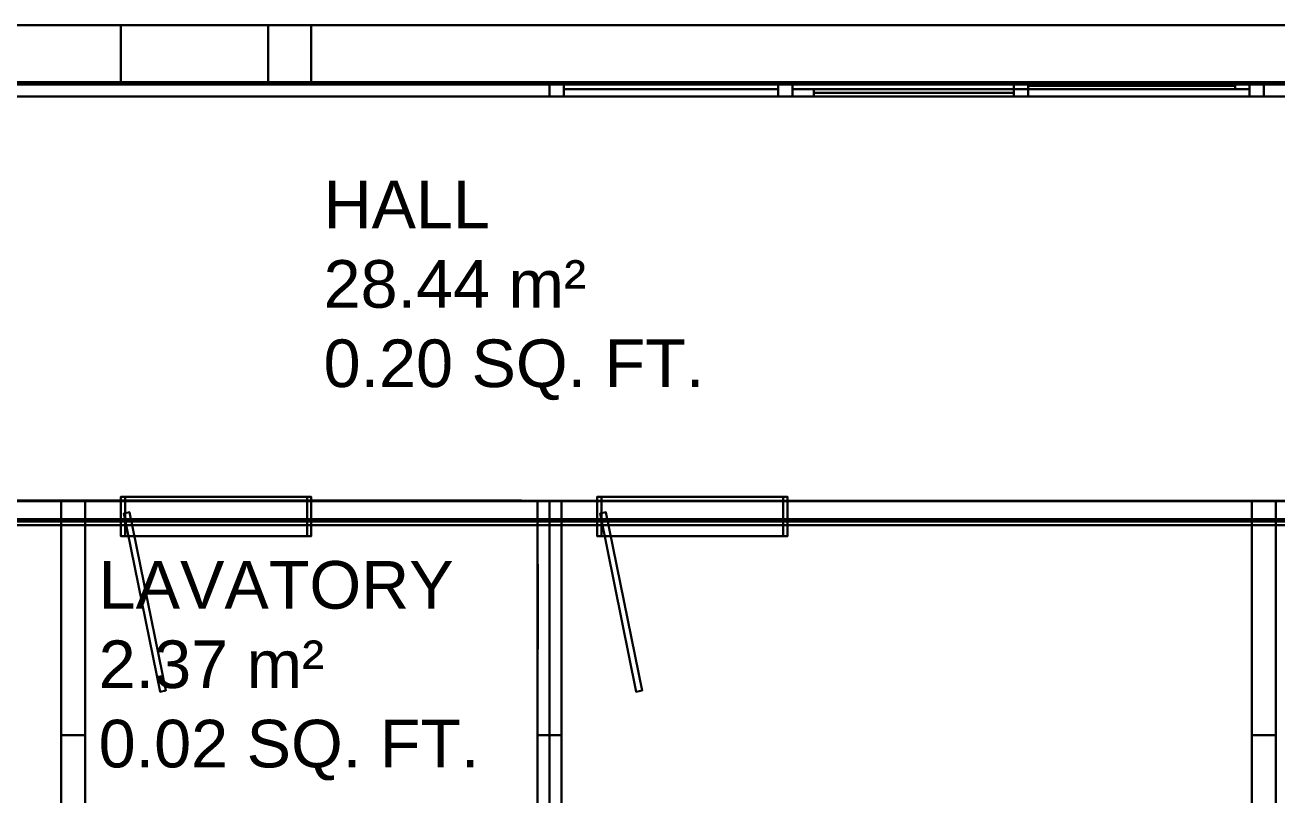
# Model space of a CAD drawing. Header units: metres. Extents: x 0 to 34.6, y -10.7 to 20.6.
# Drawn here: x 11.8 to 17.05, y 5.27 to 8.5 of the extents above; entities that cross this region are included whole.
import ezdxf

# ---------------------------------------------------------------- set-up
doc = ezdxf.new("R2010")
doc.units = ezdxf.units.M
doc.header["$MEASUREMENT"] = 0
doc.layers.get('0').update_dxf_attribs({"linetype": 'CONTINUOUS'})
doc.layers.add('PYDXF', color=90, linetype='CONTINUOUS')
doc.styles.get("Standard").update_dxf_attribs({"font": 'ARIAL.TTF'})

msp = doc.modelspace()

# ---------------------------------------------------------------- linework, layer by layer
for points in [[(7.622, 8.25), (7.622, 8.5), (12.2, 8.5), (12.2, 8.25)], [(7.622, 8.25), (12.2, 8.25), (12.2, 8.5), (7.622, 8.5)], [(12.2, 8.5), (7.622, 8.5), (7.622, 8.5), (12.2, 8.5)], [(12.8193, 8.5), (12.2, 8.5), (12.2, 8.5), (12.8193, 8.5)], [(12.2, 8.25), (12.2, 8.5), (12.8193, 8.5), (12.8193, 8.25)], [(12.2, 8.25), (12.8193, 8.25), (12.8193, 8.5), (12.2, 8.5)], [(12.8193, 8.25), (13, 8.25), (13, 8.5), (12.8193, 8.5)], [(12.8193, 8.25), (12.8193, 8.5), (13, 8.5), (13, 8.25)], [(13, 8.5), (12.8193, 8.5), (12.8193, 8.5), (13, 8.5)], [(20, 8.5), (13, 8.5), (13, 8.5), (20, 8.5)], [(13, 8.25), (20, 8.25), (20, 8.5), (13, 8.5)], [(13, 8.25), (13, 8.5), (20, 8.5), (20, 8.25)], [(14, 8.26, 0.1), (10, 8.26, 0.1), (10, 8.26, 0.1), (14, 8.26, 0.1)], [(14.06, 8.26, 0.1), (14.06, 8.2, 0.1), (14, 8.2, 0.1), (14, 8.26, 0.1)], [(14.06, 8.26, 0.1), (14, 8.26, 0.1), (14, 8.26, 0.1), (14.06, 8.26, 0.1)], [(14.06, 8.26, 0.1), (14, 8.26, 0.1), (14, 8.26, 0.1), (14.06, 8.26, 0.1)], [(14, 8.26, 0.1), (14, 8.2, 0.1), (14, 8.2, 0.1), (14, 8.26, 0.1)], [(14.06, 8.26, 0.1), (14, 8.26, 0.1), (14, 8.2, 0.1), (14.06, 8.2, 0.1)], [(14.06, 8.26, 0.1), (14.06, 8.26, 0.1), (14, 8.26, 0.1)], [(14, 8.26, 0.1), (14, 8.26, 0.1), (14, 8.2, 0.1)], [(14, 8.26, 0.1), (14, 8.2, 0.1), (14, 8.2, 0.1), (14, 8.26, 0.1)], [(14.96, 8.26, 0.1), (14.96, 8.2, 0.1), (14.06, 8.2, 0.1), (14.06, 8.26, 0.1)], [(14.96, 8.26, 0.1), (14.06, 8.26, 0.1), (14.06, 8.2, 0.1), (14.96, 8.2, 0.1)], [(14.96, 8.26, 0.1), (14.06, 8.26, 0.1), (14.06, 8.26, 0.1), (14.96, 8.26, 0.1)], [(14.96, 8.26, 0.1), (14.06, 8.26, 0.1), (14.06, 8.2, 0.1), (14.96, 8.2, 0.1)], [(14.06, 8.2, 0.1), (14.06, 8.26, 0.1), (14.96, 8.26, 0.1), (14.96, 8.2, 0.1)], [(14.96, 8.26, 0.1), (14.96, 8.26, 0.1), (14.06, 8.26, 0.1)], [(14.06, 8.2, 0.1), (14.06, 8.26, 0.1), (14.06, 8.26, 0.1), (14.06, 8.2, 0.1)], [(15.02, 8.26, 0.1), (15.02, 8.2, 0.1), (14.96, 8.2, 0.1), (14.96, 8.26, 0.1)], [(15.02, 8.26, 0.1), (14.96, 8.26, 0.1), (14.96, 8.2, 0.1), (15.02, 8.2, 0.1)], [(15.02, 8.26, 0.1), (14.96, 8.26, 0.1), (14.96, 8.26, 0.1), (15.02, 8.26, 0.1)], [(15.02, 8.26, 0.1), (14.96, 8.26, 0.1), (14.96, 8.2, 0.1), (15.02, 8.2, 0.1)], [(14.96, 8.26, 0.1), (15.02, 8.26, 0.1), (15.02, 8.26, 0.1), (14.96, 8.26, 0.1)], [(15.02, 8.26, 0.1), (15.02, 8.26, 0.1), (14.96, 8.26, 0.1)], [(14.96, 8.2, 0.1), (14.96, 8.26, 0.1), (14.96, 8.26, 0.1), (14.96, 8.2, 0.1)], [(15.02, 8.2, 0.1), (15.02, 8.26, 0.1), (15.02, 8.26, 0.1), (15.02, 8.2, 0.1)], [(16.94, 8.2, 0.1), (16.94, 8.26, 0.1), (15.02, 8.26, 0.1), (15.02, 8.2, 0.1)], [(15.02, 8.2, 0.1), (15.02, 8.2, 0.1), (15.02, 8.26, 0.1)], [(16.94, 8.2, 0.1), (15.02, 8.2, 0.1), (15.02, 8.26, 0.1), (16.94, 8.26, 0.1)], [(16.94, 8.26, 0.1), (16.94, 8.26, 0.1), (15.02, 8.26, 0.1)], [(15.95, 8.26, 0.1), (16.01, 8.26, 0.1), (16.01, 8.26, 0.1), (15.95, 8.26, 0.1)], [(15.95, 8.26, 0.1), (16.01, 8.26, 0.1), (16.01, 8.26, 0.1), (15.95, 8.26, 0.1)], [(15.95, 8.26, 0.1), (16.01, 8.26, 0.1), (16.01, 8.26, 0.1), (15.95, 8.26, 0.1)], [(15.95, 8.26, 0.1), (15.95, 8.26, 0.1), (15.95, 8.23, 0.1)], [(15.95, 8.26, 0.1), (15.95, 8.26, 0.1), (15.95, 8.23, 0.1)], [(15.95, 8.26, 0.1), (15.95, 8.26, 0.1), (15.95, 8.23, 0.1)], [(15.95, 8.26, 0.1), (16.01, 8.26, 0.1), (16.01, 8.23, 0.1), (15.95, 8.23, 0.1)], [(16.01, 8.26, 0.1), (15.95, 8.26, 0.1), (15.95, 8.23, 0.1), (16.01, 8.23, 0.1)], [(16.01, 8.26, 0.1), (16.88, 8.26, 0.1), (16.88, 8.26, 0.1), (16.01, 8.26, 0.1)], [(16.01, 8.26, 0.1), (16.88, 8.26, 0.1), (16.88, 8.26, 0.1), (16.01, 8.26, 0.1)], [(16.01, 8.26, 0.1), (16.01, 8.26, 0.1), (16.01, 8.23, 0.1)], [(16.88, 8.26, 0.1), (16.01, 8.26, 0.1), (16.01, 8.23, 0.1), (16.88, 8.23, 0.1)], [(16.01, 8.26, 0.1), (16.88, 8.26, 0.1), (16.88, 8.23, 0.1), (16.01, 8.23, 0.1)], [(16.01, 8.26, 0.1), (16.88, 8.26, 0.1), (16.88, 8.23, 0.1), (16.01, 8.23, 0.1)], [(16.88, 8.26, 0.1), (16.01, 8.26, 0.1), (16.01, 8.23, 0.1), (16.88, 8.23, 0.1)], [(16.88, 8.26, 0.1), (16.94, 8.26, 0.1), (16.94, 8.26, 0.1), (16.88, 8.26, 0.1)], [(16.88, 8.26, 0.1), (16.94, 8.26, 0.1), (16.94, 8.26, 0.1), (16.88, 8.26, 0.1)], [(16.88, 8.26, 0.1), (16.94, 8.26, 0.1), (16.94, 8.26, 0.1), (16.88, 8.26, 0.1)], [(16.88, 8.26, 0.1), (16.94, 8.26, 0.1), (16.94, 8.23, 0.1), (16.88, 8.23, 0.1)], [(16.88, 8.26, 0.1), (16.88, 8.26, 0.1), (16.88, 8.23, 0.1)], [(16.94, 8.26, 0.1), (16.88, 8.26, 0.1), (16.88, 8.23, 0.1), (16.94, 8.23, 0.1)], [(17, 8.26, 0.1), (17, 8.2, 0.1), (16.94, 8.2, 0.1), (16.94, 8.26, 0.1)], [(16.94, 8.26, 0.1), (16.94, 8.2, 0.1), (16.94, 8.2, 0.1), (16.94, 8.26, 0.1)], [(17, 8.26, 0.1), (16.94, 8.26, 0.1), (16.94, 8.26, 0.1), (17, 8.26, 0.1)], [(17, 8.26, 0.1), (16.94, 8.26, 0.1), (16.94, 8.2, 0.1), (17, 8.2, 0.1)], [(17, 8.26, 0.1), (17, 8.26, 0.1), (16.94, 8.26, 0.1)], [(16.94, 8.26, 0.1), (16.94, 8.26, 0.1), (16.94, 8.2, 0.1)], [(17, 8.26, 0.1), (17, 8.26, 0.1), (16.94, 8.26, 0.1)], [(16.94, 8.26, 0.1), (16.94, 8.26, 0.1), (16.94, 8.23, 0.1)], [(16.94, 8.26, 0.1), (16.94, 8.26, 0.1), (16.94, 8.23, 0.1)], [(16.94, 8.26, 0.1), (16.94, 8.26, 0.1), (16.94, 8.23, 0.1)], [(17, 8.2, 0.1), (17, 8.26, 0.1), (17, 8.26, 0.1), (17, 8.2, 0.1)], [(17, 8.2, 0.1), (17, 8.2, 0.1), (17, 8.26, 0.1)], [(17, 8.2, 0.1), (17, 8.2, 0.1), (17, 8.26, 0.1)], [(21, 8.26, 0.1), (17, 8.26, 0.1), (17, 8.26, 0.1), (21, 8.26, 0.1)], [(14.96, 8.23, 0.1), (14.96, 8.23, 0.1), (14.06, 8.23, 0.1)], [(15.02, 8.23, 0.1), (15.11, 8.23, 0.1), (15.11, 8.23, 0.1), (15.02, 8.23, 0.1)], [(15.02, 8.23, 0.1), (15.11, 8.23, 0.1), (15.11, 8.23, 0.1), (15.02, 8.23, 0.1)], [(15.02, 8.23, 0.1), (15.11, 8.23, 0.1), (15.11, 8.23, 0.1), (15.02, 8.23, 0.1)], [(15.02, 8.23, 0.1), (15.02, 8.23, 0.1), (15.02, 8.2, 0.1)], [(15.02, 8.23, 0.1), (15.02, 8.23, 0.1), (15.02, 8.2, 0.1)], [(15.02, 8.23, 0.1), (15.02, 8.23, 0.1), (15.02, 8.2, 0.1)], [(15.02, 8.23, 0.1), (15.11, 8.23, 0.1), (15.11, 8.2, 0.1), (15.02, 8.2, 0.1)], [(15.11, 8.23, 0.1), (15.02, 8.23, 0.1), (15.02, 8.2, 0.1), (15.11, 8.2, 0.1)], [(15.11, 8.23, 0.1), (15.95, 8.23, 0.1), (15.95, 8.23, 0.1), (15.11, 8.23, 0.1)], [(15.11, 8.23, 0.1), (15.95, 8.23, 0.1), (15.95, 8.23, 0.1), (15.11, 8.23, 0.1)], [(15.11, 8.23, 0.1), (15.11, 8.23, 0.1), (15.11, 8.2, 0.1)], [(15.95, 8.23, 0.1), (15.11, 8.23, 0.1), (15.11, 8.2, 0.1), (15.95, 8.2, 0.1)], [(15.11, 8.23, 0.1), (15.95, 8.23, 0.1), (15.95, 8.2, 0.1), (15.11, 8.2, 0.1)], [(15.11, 8.23, 0.1), (15.95, 8.23, 0.1), (15.95, 8.2, 0.1), (15.11, 8.2, 0.1)], [(15.95, 8.23, 0.1), (15.11, 8.23, 0.1), (15.11, 8.2, 0.1), (15.95, 8.2, 0.1)], [(15.11, 8.215, 0.1), (15.11, 8.215, 0.1), (15.95, 8.215, 0.1)], [(15.95, 8.23, 0.1), (15.95, 8.23, 0.1), (16.01, 8.23, 0.1)], [(15.95, 8.23, 0.1), (15.95, 8.23, 0.1), (16.01, 8.23, 0.1)], [(15.95, 8.23, 0.1), (15.95, 8.23, 0.1), (16.01, 8.23, 0.1)], [(15.95, 8.23, 0.1), (16.01, 8.23, 0.1), (16.01, 8.23, 0.1), (15.95, 8.23, 0.1)], [(15.95, 8.23, 0.1), (16.01, 8.23, 0.1), (16.01, 8.23, 0.1), (15.95, 8.23, 0.1)], [(15.95, 8.23, 0.1), (16.01, 8.23, 0.1), (16.01, 8.23, 0.1), (15.95, 8.23, 0.1)], [(15.95, 8.23, 0.1), (16.01, 8.23, 0.1), (16.01, 8.2, 0.1), (15.95, 8.2, 0.1)], [(15.95, 8.23, 0.1), (15.95, 8.23, 0.1), (15.95, 8.2, 0.1)], [(16.01, 8.23, 0.1), (15.95, 8.23, 0.1), (15.95, 8.2, 0.1), (16.01, 8.2, 0.1)], [(16.01, 8.245, 0.1), (16.01, 8.245, 0.1), (16.88, 8.245, 0.1)], [(16.01, 8.23, 0.1), (16.01, 8.23, 0.1), (16.88, 8.23, 0.1)], [(16.01, 8.23, 0.1), (16.01, 8.23, 0.1), (16.88, 8.23, 0.1)], [(16.01, 8.23, 0.1), (16.01, 8.23, 0.1), (16.01, 8.2, 0.1)], [(16.01, 8.23, 0.1), (16.01, 8.23, 0.1), (16.01, 8.2, 0.1)], [(16.01, 8.23, 0.1), (16.01, 8.23, 0.1), (16.01, 8.2, 0.1)], [(16.88, 8.23, 0.1), (16.88, 8.23, 0.1), (16.94, 8.23, 0.1)], [(16.88, 8.23, 0.1), (16.88, 8.23, 0.1), (16.94, 8.23, 0.1)], [(16.88, 8.23, 0.1), (16.88, 8.23, 0.1), (16.94, 8.23, 0.1)], [(11.8, 8.2, 0.1), (11, 8.2, 0.1), (11, 8.2, 0.1), (11.8, 8.2, 0.1)], [(11.95, 8.2, 0.1), (11.8, 8.2, 0.1), (11.8, 8.2, 0.1), (11.95, 8.2, 0.1)], [(12.05, 8.2, 0.1), (11.95, 8.2, 0.1), (11.95, 8.2, 0.1), (12.05, 8.2, 0.1)], [(12.2, 8.2, 0.1), (12.05, 8.2, 0.1), (12.05, 8.2, 0.1), (12.2, 8.2, 0.1)], [(13, 8.2, 0.1), (12.2, 8.2, 0.1), (12.2, 8.2, 0.1), (13, 8.2, 0.1)], [(13.95, 8.2, 0.1), (13, 8.2, 0.1), (13, 8.2, 0.1), (13.95, 8.2, 0.1)], [(14, 8.2, 0.1), (13.95, 8.2, 0.1), (13.95, 8.2, 0.1), (14, 8.2, 0.1)], [(14, 8.2, 0.1), (14.06, 8.2, 0.1), (14.06, 8.2, 0.1), (14, 8.2, 0.1)], [(14, 8.2, 0.1), (14, 8.2, 0.1), (14.06, 8.2, 0.1)], [(14, 8.2, 0.1), (14.06, 8.2, 0.1), (14.06, 8.2, 0.1), (14, 8.2, 0.1)], [(14.05, 8.2, 0.1), (14, 8.2, 0.1), (14, 8.2, 0.1), (14.05, 8.2, 0.1)], [(14.2, 8.2, 0.1), (14.05, 8.2, 0.1), (14.05, 8.2, 0.1), (14.2, 8.2, 0.1)], [(14.06, 8.2, 0.1), (14.96, 8.2, 0.1), (14.96, 8.2, 0.1), (14.06, 8.2, 0.1)], [(14.06, 8.2, 0.1), (14.06, 8.2, 0.1), (14.96, 8.2, 0.1)], [(15, 8.2, 0.1), (14.2, 8.2, 0.1), (14.2, 8.2, 0.1), (15, 8.2, 0.1)], [(14.96, 8.2, 0.1), (15.02, 8.2, 0.1), (15.02, 8.2, 0.1), (14.96, 8.2, 0.1)], [(14.96, 8.2, 0.1), (14.96, 8.2, 0.1), (15.02, 8.2, 0.1)], [(15.02, 8.2, 0.1), (14.96, 8.2, 0.1), (14.96, 8.2, 0.1), (15.02, 8.2, 0.1)], [(16.95, 8.2, 0.1), (15, 8.2, 0.1), (15, 8.2, 0.1), (16.95, 8.2, 0.1)], [(15.02, 8.2, 0.1), (15.02, 8.2, 0.1), (16.94, 8.2, 0.1)], [(15.02, 8.2, 0.1), (15.02, 8.2, 0.1), (15.11, 8.2, 0.1)], [(15.02, 8.2, 0.1), (15.02, 8.2, 0.1), (15.11, 8.2, 0.1)], [(15.02, 8.2, 0.1), (15.02, 8.2, 0.1), (15.11, 8.2, 0.1)], [(15.11, 8.2, 0.1), (15.11, 8.2, 0.1), (15.95, 8.2, 0.1)], [(15.11, 8.2, 0.1), (15.11, 8.2, 0.1), (15.95, 8.2, 0.1)], [(15.95, 8.2, 0.1), (15.95, 8.2, 0.1), (16.01, 8.2, 0.1)], [(15.95, 8.2, 0.1), (15.95, 8.2, 0.1), (16.01, 8.2, 0.1)], [(15.95, 8.2, 0.1), (15.95, 8.2, 0.1), (16.01, 8.2, 0.1)], [(16.94, 8.2, 0.1), (17, 8.2, 0.1), (17, 8.2, 0.1), (16.94, 8.2, 0.1)], [(16.94, 8.2, 0.1), (16.94, 8.2, 0.1), (17, 8.2, 0.1)], [(16.94, 8.2, 0.1), (16.94, 8.2, 0.1), (17, 8.2, 0.1)], [(17.05, 8.2, 0.1), (16.95, 8.2, 0.1), (16.95, 8.2, 0.1), (17.05, 8.2, 0.1)], [(17.2, 8.2, 0.1), (17.05, 8.2, 0.1), (17.05, 8.2, 0.1), (17.2, 8.2, 0.1)], [(11.55, 6.4252, 0.1), (11.55, 6.5, 0.1), (11.95, 6.5, 0.1), (11.95, 6.4252, 0.1)], [(11.95, 6.5, 0.1), (11.55, 6.5, 0.1), (11.55, 6.5, 0.1), (11.95, 6.5, 0.1)], [(11.95, 6.5, 0.1), (11.55, 6.5, 0.1), (11.55, 6.5, 0.1), (11.95, 6.5, 0.1)], [(11.55, 6.5, 0.1), (11.55, 6.4252, 0.1), (11.95, 6.4252, 0.1), (11.95, 6.5, 0.1)], [(11.95, 6.4252, 0.1), (11.95, 6.5, 0.1), (12.05, 6.5, 0.1), (12.05, 6.4252, 0.1)], [(12.05, 6.5, 0.1), (11.95, 6.5, 0.1), (11.95, 6.5, 0.1), (12.05, 6.5, 0.1)], [(12.05, 6.5, 0.1), (11.95, 6.5, 0.1), (11.95, 6.5, 0.1), (12.05, 6.5, 0.1)], [(12.05, 6.5, 0.1), (11.95, 6.5, 0.1), (11.95, 6.4252, 0.1), (12.05, 6.4252, 0.1)], [(12.2, 6.5, 0.1), (12.05, 6.5, 0.1), (12.05, 6.5, 0.1), (12.2, 6.5, 0.1)], [(12.2, 6.5, 0.1), (12.05, 6.5, 0.1), (12.05, 6.5, 0.1), (12.2, 6.5, 0.1)], [(12.05, 6.4252, 0.1), (12.05, 6.5, 0.1), (12.2, 6.5, 0.1), (12.2, 6.4252, 0.1)], [(12.05, 6.5, 0.1), (12.05, 6.4252, 0.1), (12.2, 6.4252, 0.1), (12.2, 6.5, 0.1)], [(12.2181, 6.5184, 2.6), (12.2, 6.5184, 2.6), (12.2, 6.5184, 2.6), (12.2181, 6.5184, 2.6)], [(12.2, 6.5184, 2.6), (12.2, 6.3531, 2.6), (12.2, 6.3531, 2.6), (12.2, 6.5184, 2.6)], [(12.2, 6.3531, 2.6), (12.2181, 6.3531, 2.6), (12.2181, 6.5184, 2.6), (12.2, 6.5184, 2.6)], [(12.2, 6.3531, 2.6), (12.2, 6.5184, 2.6), (12.2181, 6.5184, 2.6), (12.2181, 6.3531, 2.6)], [(12.2, 6.5184, 2.6), (12.2, 6.3531, 2.6), (12.2, 6.3531, 2.6), (12.2, 6.5184, 2.6)], [(12.2181, 6.5184, 2.6), (12.2, 6.5184, 2.6), (12.2, 6.5184, 2.6), (12.2181, 6.5184, 2.6)], [(12.2, 6.4252, 0.1), (12.2, 6.5, 0.1), (13, 6.5, 0.1), (13, 6.4252, 0.1)], [(13, 6.5, 0.1), (12.2, 6.5, 0.1), (12.2, 6.5, 0.1), (13, 6.5, 0.1)], [(12.2, 6.4, 0.1), (12.2, 6.5, 0.1), (12.2, 6.5, 0.1), (12.2, 6.4, 0.1)], [(13, 6.4, 0.1), (13, 6.5, 0.1), (12.2, 6.5, 0.1), (12.2, 6.4, 0.1)], [(12.2, 6.4, 0.1), (12.2, 6.5, 0.1), (13, 6.5, 0.1), (13, 6.4, 0.1)], [(12.2, 6.5, 0.1), (12.2, 6.4252, 0.1), (13, 6.4252, 0.1), (13, 6.5, 0.1)], [(12.9821, 6.5184, 2.6), (12.2181, 6.5184, 2.6), (12.2181, 6.5184, 2.6), (12.9821, 6.5184, 2.6)], [(12.2181, 6.3531, 2.6), (12.9821, 6.3531, 2.6), (12.9821, 6.5184, 2.6), (12.2181, 6.5184, 2.6)], [(12.2181, 6.3531, 2.6), (12.2181, 6.5184, 2.6), (12.9821, 6.5184, 2.6), (12.9821, 6.3531, 2.6)], [(12.2181, 6.3531, 2.6), (12.2181, 6.5184, 2.6), (12.2181, 6.5184, 2.6), (12.2181, 6.3531, 2.6)], [(12.9821, 6.3531, 2.6), (12.9821, 6.5184, 2.6), (13, 6.5184, 2.6), (13, 6.3531, 2.6)], [(12.9821, 6.3531, 2.6), (13, 6.3531, 2.6), (13, 6.5184, 2.6), (12.9821, 6.5184, 2.6)], [(13, 6.5184, 2.6), (12.9821, 6.5184, 2.6), (12.9821, 6.5184, 2.6), (13, 6.5184, 2.6)], [(12.9821, 6.5184, 2.6), (12.9821, 6.3531, 2.6), (12.9821, 6.3531, 2.6), (12.9821, 6.5184, 2.6)], [(13, 6.5184, 2.6), (12.9821, 6.5184, 2.6), (12.9821, 6.5184, 2.6), (13, 6.5184, 2.6)], [(13, 6.3531, 2.6), (13, 6.5184, 2.6), (13, 6.5184, 2.6), (13, 6.3531, 2.6)], [(13, 6.3531, 2.6), (13, 6.5184, 2.6), (13, 6.5184, 2.6), (13, 6.3531, 2.6)], [(13, 6.4252, 0.1), (13, 6.5, 0.1), (13.95, 6.5, 0.1), (13.95, 6.4252, 0.1)], [(13.95, 6.5, 0.1), (13, 6.5, 0.1), (13, 6.5, 0.1), (13.95, 6.5, 0.1)], [(13.95, 6.5, 0.1), (13, 6.5, 0.1), (13, 6.5, 0.1), (13.95, 6.5, 0.1)], [(13, 6.4, 0.1), (13, 6.5, 0.1), (13, 6.5, 0.1), (13, 6.4, 0.1)], [(13, 6.5, 0.1), (13, 6.4252, 0.1), (13.95, 6.4252, 0.1), (13.95, 6.5, 0.1)], [(14, 6.5, 0.1), (13.95, 6.5, 0.1), (13.95, 6.5, 0.1), (14, 6.5, 0.1)], [(14, 6.5, 0.1), (13.95, 6.5, 0.1), (13.95, 6.5, 0.1), (14, 6.5, 0.1)], [(14, 6.5, 0.1), (13.95, 6.5, 0.1), (13.95, 6.4252, 0.1), (14, 6.4252, 0.1)], [(13.95, 6.4252, 0.1), (13.95, 6.5, 0.1), (14, 6.5, 0.1), (14, 6.4252, 0.1)], [(14, 6.4252, 0.1), (14, 6.5, 0.1), (14.05, 6.5, 0.1), (14.05, 6.4252, 0.1)], [(14.05, 6.5, 0.1), (14, 6.5, 0.1), (14, 6.4252, 0.1), (14.05, 6.4252, 0.1)], [(14.05, 6.5, 0.1), (14, 6.5, 0.1), (14, 6.5, 0.1), (14.05, 6.5, 0.1)], [(14.05, 6.5, 0.1), (14, 6.5, 0.1), (14, 6.5, 0.1), (14.05, 6.5, 0.1)], [(14.2, 6.5, 0.1), (14.05, 6.5, 0.1), (14.05, 6.5, 0.1), (14.2, 6.5, 0.1)], [(14.2, 6.5, 0.1), (14.05, 6.5, 0.1), (14.05, 6.5, 0.1), (14.2, 6.5, 0.1)], [(14.05, 6.4252, 0.1), (14.05, 6.5, 0.1), (14.2, 6.5, 0.1), (14.2, 6.4252, 0.1)], [(14.05, 6.5, 0.1), (14.05, 6.4252, 0.1), (14.2, 6.4252, 0.1), (14.2, 6.5, 0.1)], [(14.2181, 6.5184, 2.6), (14.2, 6.5184, 2.6), (14.2, 6.5184, 2.6), (14.2181, 6.5184, 2.6)], [(14.2, 6.5184, 2.6), (14.2, 6.3531, 2.6), (14.2, 6.3531, 2.6), (14.2, 6.5184, 2.6)], [(14.2, 6.3531, 2.6), (14.2181, 6.3531, 2.6), (14.2181, 6.5184, 2.6), (14.2, 6.5184, 2.6)], [(14.2, 6.3531, 2.6), (14.2, 6.5184, 2.6), (14.2181, 6.5184, 2.6), (14.2181, 6.3531, 2.6)], [(14.2, 6.5184, 2.6), (14.2, 6.3531, 2.6), (14.2, 6.3531, 2.6), (14.2, 6.5184, 2.6)], [(14.2181, 6.5184, 2.6), (14.2, 6.5184, 2.6), (14.2, 6.5184, 2.6), (14.2181, 6.5184, 2.6)], [(14.2, 6.4252, 0.1), (14.2, 6.5, 0.1), (15, 6.5, 0.1), (15, 6.4252, 0.1)], [(15, 6.5, 0.1), (14.2, 6.5, 0.1), (14.2, 6.5, 0.1), (15, 6.5, 0.1)], [(14.2, 6.5, 0.1), (14.2, 6.5, 0.1), (14.2, 6.4, 0.1)], [(14.2, 6.5, 0.1), (15, 6.5, 0.1), (15, 6.4, 0.1), (14.2, 6.4, 0.1)], [(15, 6.5, 0.1), (14.2, 6.5, 0.1), (14.2, 6.4, 0.1), (15, 6.4, 0.1)], [(14.2, 6.5, 0.1), (14.2, 6.4252, 0.1), (15, 6.4252, 0.1), (15, 6.5, 0.1)], [(14.9821, 6.5184, 2.6), (14.2181, 6.5184, 2.6), (14.2181, 6.5184, 2.6), (14.9821, 6.5184, 2.6)], [(14.2181, 6.3531, 2.6), (14.9821, 6.3531, 2.6), (14.9821, 6.5184, 2.6), (14.2181, 6.5184, 2.6)], [(14.2181, 6.3531, 2.6), (14.2181, 6.5184, 2.6), (14.9821, 6.5184, 2.6), (14.9821, 6.3531, 2.6)], [(14.2181, 6.3531, 2.6), (14.2181, 6.5184, 2.6), (14.2181, 6.5184, 2.6), (14.2181, 6.3531, 2.6)], [(14.9821, 6.3531, 2.6), (14.9821, 6.5184, 2.6), (15, 6.5184, 2.6), (15, 6.3531, 2.6)], [(14.9821, 6.3531, 2.6), (15, 6.3531, 2.6), (15, 6.5184, 2.6), (14.9821, 6.5184, 2.6)], [(15, 6.5184, 2.6), (14.9821, 6.5184, 2.6), (14.9821, 6.5184, 2.6), (15, 6.5184, 2.6)], [(14.9821, 6.5184, 2.6), (14.9821, 6.3531, 2.6), (14.9821, 6.3531, 2.6), (14.9821, 6.5184, 2.6)], [(15, 6.5184, 2.6), (14.9821, 6.5184, 2.6), (14.9821, 6.5184, 2.6), (15, 6.5184, 2.6)], [(15, 6.3531, 2.6), (15, 6.5184, 2.6), (15, 6.5184, 2.6), (15, 6.3531, 2.6)], [(15, 6.3531, 2.6), (15, 6.5184, 2.6), (15, 6.5184, 2.6), (15, 6.3531, 2.6)], [(15, 6.4252, 0.1), (15, 6.5, 0.1), (16.95, 6.5, 0.1), (16.95, 6.4252, 0.1)], [(16.95, 6.5, 0.1), (15, 6.5, 0.1), (15, 6.5, 0.1), (16.95, 6.5, 0.1)], [(16.95, 6.5, 0.1), (15, 6.5, 0.1), (15, 6.5, 0.1), (16.95, 6.5, 0.1)], [(15, 6.5, 0.1), (15, 6.5, 0.1), (15, 6.4, 0.1)], [(15, 6.5, 0.1), (15, 6.4252, 0.1), (16.95, 6.4252, 0.1), (16.95, 6.5, 0.1)], [(16.95, 6.4252, 0.1), (16.95, 6.5, 0.1), (17.05, 6.5, 0.1), (17.05, 6.4252, 0.1)], [(17.05, 6.5, 0.1), (16.95, 6.5, 0.1), (16.95, 6.5, 0.1), (17.05, 6.5, 0.1)], [(17.05, 6.5, 0.1), (16.95, 6.5, 0.1), (16.95, 6.5, 0.1), (17.05, 6.5, 0.1)], [(17.05, 6.5, 0.1), (16.95, 6.5, 0.1), (16.95, 6.4252, 0.1), (17.05, 6.4252, 0.1)], [(17.2, 6.5, 0.1), (17.05, 6.5, 0.1), (17.05, 6.5, 0.1), (17.2, 6.5, 0.1)], [(17.2, 6.5, 0.1), (17.05, 6.5, 0.1), (17.05, 6.5, 0.1), (17.2, 6.5, 0.1)], [(17.05, 6.4252, 0.1), (17.05, 6.5, 0.1), (17.2, 6.5, 0.1), (17.2, 6.4252, 0.1)], [(17.05, 6.5, 0.1), (17.05, 6.4252, 0.1), (17.2, 6.4252, 0.1), (17.2, 6.5, 0.1)], [(11.55, 6.4252, 0.1), (11.55, 6.4154, 0.1), (11.95, 6.4154, 0.1), (11.95, 6.4252, 0.1)], [(11.55, 6.4154, 0.1), (11.55, 6.4252, 0.1), (11.95, 6.4252, 0.1), (11.95, 6.4154, 0.1)], [(11.55, 6.4154, 0.1), (11.55, 6.4, 0.1), (11.95, 6.4, 0.1), (11.95, 6.4154, 0.1)], [(11.55, 6.4, 0.1), (11.55, 6.4154, 0.1), (11.95, 6.4154, 0.1), (11.95, 6.4, 0.1)], [(12.05, 6.4252, 0.1), (11.95, 6.4252, 0.1), (11.95, 6.4154, 0.1), (12.05, 6.4154, 0.1)], [(11.95, 6.4154, 0.1), (11.95, 6.4252, 0.1), (12.05, 6.4252, 0.1), (12.05, 6.4154, 0.1)], [(12.05, 6.4154, 0.1), (11.95, 6.4154, 0.1), (11.95, 6.4, 0.1), (12.05, 6.4, 0.1)], [(11.95, 6.4, 0.1), (11.95, 6.4154, 0.1), (12.05, 6.4154, 0.1), (12.05, 6.4, 0.1)], [(12.05, 6.4252, 0.1), (12.05, 6.4154, 0.1), (12.2, 6.4154, 0.1), (12.2, 6.4252, 0.1)], [(12.05, 6.4154, 0.1), (12.05, 6.4252, 0.1), (12.2, 6.4252, 0.1), (12.2, 6.4154, 0.1)], [(12.05, 6.4154, 0.1), (12.05, 6.4, 0.1), (12.2, 6.4, 0.1), (12.2, 6.4154, 0.1)], [(12.05, 6.4, 0.1), (12.05, 6.4154, 0.1), (12.2, 6.4154, 0.1), (12.2, 6.4, 0.1)], [(12.2, 6.4252, 0.1), (12.2, 6.4154, 0.1), (13, 6.4154, 0.1), (13, 6.4252, 0.1)], [(12.2, 6.4154, 0.1), (12.2, 6.4252, 0.1), (13, 6.4252, 0.1), (13, 6.4154, 0.1)], [(12.2, 6.4154, 0.1), (12.2, 6.4, 0.1), (13, 6.4, 0.1), (13, 6.4154, 0.1)], [(12.2, 6.4, 0.1), (12.2, 6.4154, 0.1), (13, 6.4154, 0.1), (13, 6.4, 0.1)], [(12.2373, 6.4535, 2.6), (12.389, 5.7047, 2.6), (12.3648, 5.6998, 2.6), (12.213, 6.4486, 2.6)], [(12.2373, 6.4535, 2.6), (12.213, 6.4486, 2.6), (12.3648, 5.6998, 2.6), (12.389, 5.7047, 2.6)], [(12.2373, 6.4535, 2.6), (12.2373, 6.4535, 2.6), (12.213, 6.4486, 2.6)], [(12.213, 6.4486, 2.6), (12.213, 6.4486, 2.6), (12.3648, 5.6998, 2.6)], [(12.389, 5.7047, 2.6), (12.389, 5.7047, 2.6), (12.2373, 6.4535, 2.6)], [(13, 6.4252, 0.1), (13, 6.4154, 0.1), (13.95, 6.4154, 0.1), (13.95, 6.4252, 0.1)], [(13, 6.4154, 0.1), (13, 6.4252, 0.1), (13.95, 6.4252, 0.1), (13.95, 6.4154, 0.1)], [(13, 6.4154, 0.1), (13, 6.4, 0.1), (13.95, 6.4, 0.1), (13.95, 6.4154, 0.1)], [(13, 6.4, 0.1), (13, 6.4154, 0.1), (13.95, 6.4154, 0.1), (13.95, 6.4, 0.1)], [(14, 6.4252, 0.1), (13.95, 6.4252, 0.1), (13.95, 6.4154, 0.1), (14, 6.4154, 0.1)], [(13.95, 6.4154, 0.1), (13.95, 6.4252, 0.1), (14, 6.4252, 0.1), (14, 6.4154, 0.1)], [(14, 6.4154, 0.1), (13.95, 6.4154, 0.1), (13.95, 6.4, 0.1), (14, 6.4, 0.1)], [(13.95, 6.4, 0.1), (13.95, 6.4154, 0.1), (14, 6.4154, 0.1), (14, 6.4, 0.1)], [(14, 6.4154, 0.1), (14, 6.4252, 0.1), (14.05, 6.4252, 0.1), (14.05, 6.4154, 0.1)], [(14.05, 6.4252, 0.1), (14, 6.4252, 0.1), (14, 6.4154, 0.1), (14.05, 6.4154, 0.1)], [(14, 6.4, 0.1), (14, 6.4154, 0.1), (14.05, 6.4154, 0.1), (14.05, 6.4, 0.1)], [(14.05, 6.4154, 0.1), (14, 6.4154, 0.1), (14, 6.4, 0.1), (14.05, 6.4, 0.1)], [(14.05, 6.4252, 0.1), (14.05, 6.4154, 0.1), (14.2, 6.4154, 0.1), (14.2, 6.4252, 0.1)], [(14.05, 6.4154, 0.1), (14.05, 6.4252, 0.1), (14.2, 6.4252, 0.1), (14.2, 6.4154, 0.1)], [(14.05, 6.4154, 0.1), (14.05, 6.4, 0.1), (14.2, 6.4, 0.1), (14.2, 6.4154, 0.1)], [(14.05, 6.4, 0.1), (14.05, 6.4154, 0.1), (14.2, 6.4154, 0.1), (14.2, 6.4, 0.1)], [(14.2, 6.4252, 0.1), (14.2, 6.4154, 0.1), (15, 6.4154, 0.1), (15, 6.4252, 0.1)], [(14.2, 6.4154, 0.1), (14.2, 6.4252, 0.1), (15, 6.4252, 0.1), (15, 6.4154, 0.1)], [(14.2, 6.4154, 0.1), (14.2, 6.4, 0.1), (15, 6.4, 0.1), (15, 6.4154, 0.1)], [(14.2, 6.4, 0.1), (14.2, 6.4154, 0.1), (15, 6.4154, 0.1), (15, 6.4, 0.1)], [(14.2373, 6.4535, 2.6), (14.389, 5.7047, 2.6), (14.3648, 5.6998, 2.6), (14.213, 6.4486, 2.6)], [(14.2373, 6.4535, 2.6), (14.213, 6.4486, 2.6), (14.3648, 5.6998, 2.6), (14.389, 5.7047, 2.6)], [(14.2373, 6.4535, 2.6), (14.2373, 6.4535, 2.6), (14.213, 6.4486, 2.6)], [(14.213, 6.4486, 2.6), (14.213, 6.4486, 2.6), (14.3648, 5.6998, 2.6)], [(14.389, 5.7047, 2.6), (14.389, 5.7047, 2.6), (14.2373, 6.4535, 2.6)], [(15, 6.4252, 0.1), (15, 6.4154, 0.1), (16.95, 6.4154, 0.1), (16.95, 6.4252, 0.1)], [(15, 6.4154, 0.1), (15, 6.4252, 0.1), (16.95, 6.4252, 0.1), (16.95, 6.4154, 0.1)], [(15, 6.4154, 0.1), (15, 6.4, 0.1), (16.95, 6.4, 0.1), (16.95, 6.4154, 0.1)], [(15, 6.4, 0.1), (15, 6.4154, 0.1), (16.95, 6.4154, 0.1), (16.95, 6.4, 0.1)], [(17.05, 6.4252, 0.1), (16.95, 6.4252, 0.1), (16.95, 6.4154, 0.1), (17.05, 6.4154, 0.1)], [(16.95, 6.4154, 0.1), (16.95, 6.4252, 0.1), (17.05, 6.4252, 0.1), (17.05, 6.4154, 0.1)], [(17.05, 6.4154, 0.1), (16.95, 6.4154, 0.1), (16.95, 6.4, 0.1), (17.05, 6.4, 0.1)], [(16.95, 6.4, 0.1), (16.95, 6.4154, 0.1), (17.05, 6.4154, 0.1), (17.05, 6.4, 0.1)], [(17.05, 6.4252, 0.1), (17.05, 6.4154, 0.1), (17.2, 6.4154, 0.1), (17.2, 6.4252, 0.1)], [(17.05, 6.4154, 0.1), (17.05, 6.4252, 0.1), (17.2, 6.4252, 0.1), (17.2, 6.4154, 0.1)], [(17.05, 6.4154, 0.1), (17.05, 6.4, 0.1), (17.2, 6.4, 0.1), (17.2, 6.4154, 0.1)], [(17.05, 6.4, 0.1), (17.05, 6.4154, 0.1), (17.2, 6.4154, 0.1), (17.2, 6.4, 0.1)], [(11.55, 6.4, 0.1), (11.95, 6.4, 0.1), (11.95, 6.4, 0.1), (11.55, 6.4, 0.1)], [(11.55, 6.4, 0.1), (11.95, 6.4, 0.1), (11.95, 6.4, 0.1), (11.55, 6.4, 0.1)], [(11.95, 5.517, 0.1), (11.95, 6.4, 0.1), (12.05, 6.4, 0.1), (12.05, 5.517, 0.1)], [(11.95, 6.4, 0.1), (11.95, 5.517, 0.1), (12.05, 5.517, 0.1), (12.05, 6.4, 0.1)], [(11.95, 6.4, 0.1), (11.95, 5.517, 0.1), (11.95, 5.517, 0.1), (11.95, 6.4, 0.1)], [(11.95, 6.4, 0.1), (11.95, 5.517, 0.1), (11.95, 5.517, 0.1), (11.95, 6.4, 0.1)], [(12.05, 5.517, 0.1), (12.05, 6.4, 0.1), (12.05, 6.4, 0.1), (12.05, 5.517, 0.1)], [(12.05, 6.4, 0.1), (12.2, 6.4, 0.1), (12.2, 6.4, 0.1), (12.05, 6.4, 0.1)], [(12.05, 6.4, 0.1), (12.2, 6.4, 0.1), (12.2, 6.4, 0.1), (12.05, 6.4, 0.1)], [(12.05, 5.517, 0.1), (12.05, 6.4, 0.1), (12.05, 6.4, 0.1), (12.05, 5.517, 0.1)], [(12.2, 6.4, 0.1), (13, 6.4, 0.1), (13, 6.4, 0.1), (12.2, 6.4, 0.1)], [(13, 6.4, 0.1), (13.95, 6.4, 0.1), (13.95, 6.4, 0.1), (13, 6.4, 0.1)], [(13, 6.4, 0.1), (13.95, 6.4, 0.1), (13.95, 6.4, 0.1), (13, 6.4, 0.1)], [(13.95, 5.517, 0.1), (13.95, 6.4, 0.1), (14, 6.4, 0.1), (14, 5.517, 0.1)], [(13.95, 6.4, 0.1), (13.95, 5.517, 0.1), (14, 5.517, 0.1), (14, 6.4, 0.1)], [(13.95, 6.4, 0.1), (13.95, 5.517, 0.1), (13.95, 5.517, 0.1), (13.95, 6.4, 0.1)], [(13.95, 6.4, 0.1), (13.95, 5.517, 0.1), (13.95, 5.517, 0.1), (13.95, 6.4, 0.1)], [(14, 5.517, 0.1), (14, 6.4, 0.1), (14.05, 6.4, 0.1), (14.05, 5.517, 0.1)], [(14, 6.4, 0.1), (14, 5.517, 0.1), (14.05, 5.517, 0.1), (14.05, 6.4, 0.1)], [(14.05, 5.517, 0.1), (14.05, 6.4, 0.1), (14.05, 6.4, 0.1), (14.05, 5.517, 0.1)], [(14.05, 5.517, 0.1), (14.05, 6.4, 0.1), (14.05, 6.4, 0.1), (14.05, 5.517, 0.1)], [(14.05, 6.4, 0.1), (14.2, 6.4, 0.1), (14.2, 6.4, 0.1), (14.05, 6.4, 0.1)], [(14.05, 6.4, 0.1), (14.2, 6.4, 0.1), (14.2, 6.4, 0.1), (14.05, 6.4, 0.1)], [(14.2, 6.4, 0.1), (15, 6.4, 0.1), (15, 6.4, 0.1), (14.2, 6.4, 0.1)], [(15, 6.4, 0.1), (16.95, 6.4, 0.1), (16.95, 6.4, 0.1), (15, 6.4, 0.1)], [(15, 6.4, 0.1), (16.95, 6.4, 0.1), (16.95, 6.4, 0.1), (15, 6.4, 0.1)], [(16.95, 5.517, 0.1), (16.95, 6.4, 0.1), (17.05, 6.4, 0.1), (17.05, 5.517, 0.1)], [(16.95, 6.4, 0.1), (16.95, 5.517, 0.1), (17.05, 5.517, 0.1), (17.05, 6.4, 0.1)], [(16.95, 6.4, 0.1), (16.95, 5.517, 0.1), (16.95, 5.517, 0.1), (16.95, 6.4, 0.1)], [(16.95, 6.4, 0.1), (16.95, 5.517, 0.1), (16.95, 5.517, 0.1), (16.95, 6.4, 0.1)], [(17.05, 5.517, 0.1), (17.05, 6.4, 0.1), (17.05, 6.4, 0.1), (17.05, 5.517, 0.1)], [(17.05, 5.517, 0.1), (17.05, 6.4, 0.1), (17.05, 6.4, 0.1), (17.05, 5.517, 0.1)], [(17.05, 6.4, 0.1), (17.2, 6.4, 0.1), (17.2, 6.4, 0.1), (17.05, 6.4, 0.1)], [(17.05, 6.4, 0.1), (17.2, 6.4, 0.1), (17.2, 6.4, 0.1), (17.05, 6.4, 0.1)], [(12.2, 6.3531, 2.6), (12.2181, 6.3531, 2.6), (12.2181, 6.3531, 2.6), (12.2, 6.3531, 2.6)], [(12.2, 6.3531, 2.6), (12.2181, 6.3531, 2.6), (12.2181, 6.3531, 2.6), (12.2, 6.3531, 2.6)], [(12.2181, 6.3531, 2.6), (12.9821, 6.3531, 2.6), (12.9821, 6.3531, 2.6), (12.2181, 6.3531, 2.6)], [(12.9821, 6.3531, 2.6), (13, 6.3531, 2.6), (13, 6.3531, 2.6), (12.9821, 6.3531, 2.6)], [(12.9821, 6.3531, 2.6), (13, 6.3531, 2.6), (13, 6.3531, 2.6), (12.9821, 6.3531, 2.6)], [(14.2, 6.3531, 2.6), (14.2181, 6.3531, 2.6), (14.2181, 6.3531, 2.6), (14.2, 6.3531, 2.6)], [(14.2, 6.3531, 2.6), (14.2181, 6.3531, 2.6), (14.2181, 6.3531, 2.6), (14.2, 6.3531, 2.6)], [(14.2181, 6.3531, 2.6), (14.9821, 6.3531, 2.6), (14.9821, 6.3531, 2.6), (14.2181, 6.3531, 2.6)], [(14.9821, 6.3531, 2.6), (15, 6.3531, 2.6), (15, 6.3531, 2.6), (14.9821, 6.3531, 2.6)], [(14.9821, 6.3531, 2.6), (15, 6.3531, 2.6), (15, 6.3531, 2.6), (14.9821, 6.3531, 2.6)], [(13.9512, 6.2341, 2.6962), (13.9512, 6.0551, 2.6962), (13.9512, 6.2351, 2.6962)], [(13.9512, 6.2351, 2.6962), (13.9512, 6.0551, 2.6962), (13.9512, 6.2341, 2.6962)], [(13.9512, 6.0551, 2.6962), (13.9512, 6.2351, 2.6962), (13.9512, 6.0551, 2.6962)], [(13.9512, 6.2321, 2.6962), (13.9512, 6.0551, 2.6962), (13.9512, 6.2341, 2.6962)], [(13.9512, 6.0551, 2.6962), (13.9512, 6.2341, 2.6962), (13.9512, 6.0551, 2.6962)], [(13.9512, 6.0551, 2.6962), (13.9512, 6.2321, 2.6962), (13.9512, 6.0551, 2.6962)], [(13.9512, 6.0551, 2.6962), (13.9512, 5.8781, 2.6962), (13.9512, 6.0551, 2.6962)], [(13.9512, 5.8781, 2.6962), (13.9512, 6.0551, 2.6962), (13.9512, 5.8831, 2.6962)], [(12.3648, 5.6998, 2.6), (12.3648, 5.6998, 2.6), (12.389, 5.7047, 2.6)], [(14.3648, 5.6998, 2.6), (14.3648, 5.6998, 2.6), (14.389, 5.7047, 2.6)], [(11.95, 5.517, 0.1), (11.95, 5.15, 0.1), (11.95, 5.15, 0.1), (11.95, 5.517, 0.1)], [(11.95, 5.517, 0.1), (11.95, 5.15, 0.1), (11.95, 5.15, 0.1), (11.95, 5.517, 0.1)], [(11.95, 5.517, 0.1), (11.95, 5.15, 0.1), (12.05, 5.15, 0.1), (12.05, 5.517, 0.1)], [(11.95, 5.15, 0.1), (11.95, 5.517, 0.1), (12.05, 5.517, 0.1), (12.05, 5.15, 0.1)], [(12.05, 5.15, 0.1), (12.05, 5.517, 0.1), (12.05, 5.517, 0.1), (12.05, 5.15, 0.1)], [(12.05, 5.15, 0.1), (12.05, 5.517, 0.1), (12.05, 5.517, 0.1), (12.05, 5.15, 0.1)], [(13.95, 5.517, 0.1), (13.95, 5.15, 0.1), (13.95, 5.15, 0.1), (13.95, 5.517, 0.1)], [(13.95, 5.517, 0.1), (13.95, 5.15, 0.1), (13.95, 5.15, 0.1), (13.95, 5.517, 0.1)], [(13.95, 5.517, 0.1), (13.95, 5.15, 0.1), (14, 5.15, 0.1), (14, 5.517, 0.1)], [(13.95, 5.15, 0.1), (13.95, 5.517, 0.1), (14, 5.517, 0.1), (14, 5.15, 0.1)], [(14, 5.517, 0.1), (14, 5.15, 0.1), (14.05, 5.15, 0.1), (14.05, 5.517, 0.1)], [(14, 5.15, 0.1), (14, 5.517, 0.1), (14.05, 5.517, 0.1), (14.05, 5.15, 0.1)], [(14.05, 5.15, 0.1), (14.05, 5.517, 0.1), (14.05, 5.517, 0.1), (14.05, 5.15, 0.1)], [(14.05, 5.15, 0.1), (14.05, 5.517, 0.1), (14.05, 5.517, 0.1), (14.05, 5.15, 0.1)], [(16.95, 5.517, 0.1), (16.95, 5.15, 0.1), (16.95, 5.15, 0.1), (16.95, 5.517, 0.1)], [(16.95, 5.517, 0.1), (16.95, 5.15, 0.1), (16.95, 5.15, 0.1), (16.95, 5.517, 0.1)], [(16.95, 5.517, 0.1), (16.95, 5.15, 0.1), (17.05, 5.15, 0.1), (17.05, 5.517, 0.1)], [(16.95, 5.15, 0.1), (16.95, 5.517, 0.1), (17.05, 5.517, 0.1), (17.05, 5.15, 0.1)], [(17.05, 5.15, 0.1), (17.05, 5.517, 0.1), (17.05, 5.517, 0.1), (17.05, 5.15, 0.1)], [(17.05, 5.15, 0.1), (17.05, 5.517, 0.1), (17.05, 5.517, 0.1), (17.05, 5.15, 0.1)]]:
    msp.add_3dface(points)
at = {"layer": 'PYDXF', "linetype": 'Continuous'}
msp.add_lwpolyline([(0, 8.5), (30, 8.5), (30, 0), (0, 0)], close=True, dxfattribs=at)
at = {"layer": 'PYDXF', "linetype": 'Continuous', "elevation": 0.1}
for points in [[(8.2981, 6.5045), (8.2981, 8.2), (25.05, 8.2), (25.05, 6.5)], [(10.7, 6.4), (11.95, 6.4), (11.95, 2.5), (10.1, 2.5), (10.1, 3.4), (10.7, 3.4)], [(12.05, 5.15), (13.95, 5.15), (13.95, 6.4), (12.05, 6.4)], [(14.05, 6.4), (16.9489, 6.4), (16.9489, 2.5024), (14.05, 2.5024)], [(17.05, 2.5024), (19.95, 2.5024), (19.95, 6.4), (17.05, 6.4)]]:
    msp.add_lwpolyline(points, close=True, dxfattribs=at)

# ---------------------------------------------------------------- texts
at = {"layer": 'PYDXF', "linetype": 'Continuous', "char_height": 0.2, "attachment_point": 1}
for s, insert in [('HALL\\P28.44 m²\\P0.20 SQ. FT.', (13.0516, 7.8461)), ('LAVATORY\\P2.37 m²\\P0.02 SQ. FT.', (12.1072, 6.2488))]:
    msp.add_mtext_dynamic_manual_height_columns(s, width=2.267316, gutter_width=5, heights=[0], dxfattribs=dict(at, insert=insert))

doc.saveas('drawing.dxf')
